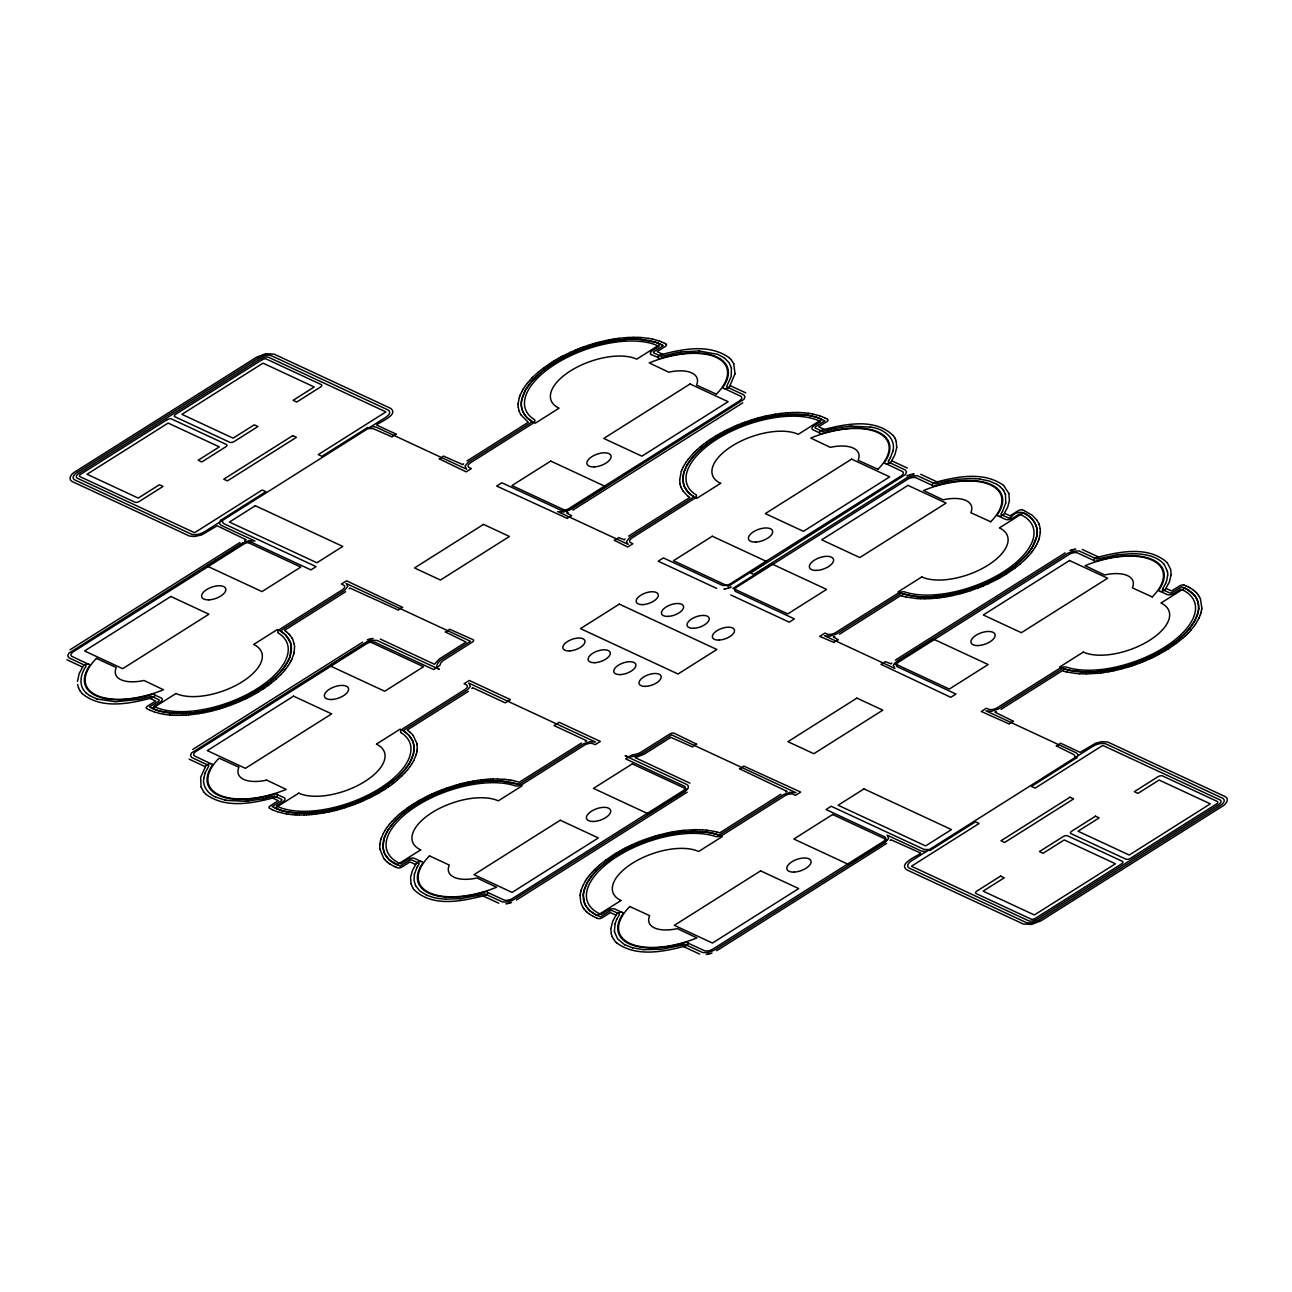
<?xml version="1.0" encoding="UTF-8"?>
<svg xmlns="http://www.w3.org/2000/svg" width="1292" height="1292" viewBox="0 0 1292 1292"><rect width="100%" height="100%" fill="white"/><g stroke="black" fill="none" stroke-linecap="round" stroke-linejoin="round"><path stroke-width="1.5" d="M1167.661 575.247L1167.629 573.034M77.472 681.401L79.135 673.649L83.172 666.107A3.585 1.696 -19.4 0 1 87.678 663.975A3.585 1.696 -19.4 0 1 89.503 665.816A65.472 30.943 -19.4 0 0 151.229 694.531A3.585 1.696 -19.4 0 1 154.846 695.225A3.585 1.696 -19.4 0 1 151.632 697.955C129.458 703.769 101.277 709.615 82.074 693.513M610.89 928.948L611.261 933.761M1171.085 574.617L1170.714 569.82M219.43 522.356L219.43 522.582A13.259 6.266 -19.4 0 0 221.74 525.586L254.976 541.041L248.871 540.654L241.733 543.367L68.799 653.268L67.765 655.868L68.977 657.838L85.66 665.655A2.213 1.05 -19.4 0 1 85.886 666.64C80.282 674.149 78.36 686.149 86.176 692.932M379.783 844.984L379.864 848.941M417.251 749.021L417.171 745.064M518.14 404.59L518.205 403.298M580.14 895.631L580.689 902.139L582.66 906.919M583.322 894.823L584.63 903.479M679.689 479.752L681.304 471.354M682.854 478.944L683.952 472.226L687.069 465.12M1040.286 532.788L1040.335 531.497M1077.916 755.755L1077.932 755.529A13.259 6.266 -19.4 0 0 1075.606 752.542L985.974 710.842L991.287 711.343L998.409 709.001L1061.216 669.385A2.213 1.05 -19.4 0 1 1064.043 668.82L1069.405 670.306M1198.653 608.742L1198.12 602.443L1196.247 597.857M1201.818 607.934L1200.462 598.971M1167.661 575.247L1166.724 580.479M410.581 877.688L411.034 883.696M896.729 447.63L896.26 441.622M1171.085 574.649L1169.454 581.788L1165.4 589.313A3.585 1.696 -19.4 0 1 1160.91 591.461A3.585 1.696 -19.4 0 1 1159.086 589.62A65.472 30.943 -19.4 0 0 1097.36 560.906A3.585 1.696 -19.4 0 1 1093.726 560.211A3.585 1.696 -19.4 0 1 1096.956 557.466C1119.211 551.684 1147.958 545.595 1166.934 562.391M379.8 844.92L379.929 843.611M417.106 750.41L417.235 749.085M518.205 403.233L519.287 397.645M580.156 895.566L580.286 894.242M583.322 894.807L583.984 890.786M1040.286 532.869L1039.204 538.441M1198.653 608.758L1197.991 612.796M1201.689 609.323L1201.818 608.015M610.938 928.286L612.796 921.115L616.575 914.252A3.585 1.696 -19.4 0 1 621.064 912.12A3.585 1.696 -19.4 0 1 622.889 913.961M896.713 447.662L894.872 454.849L891.092 461.696A3.585 1.696 -19.4 0 1 886.587 463.844A3.585 1.696 -19.4 0 1 884.762 462.003A65.472 30.943 -19.4 0 0 823.052 433.288A3.585 1.696 -19.4 0 1 819.419 432.594A3.585 1.696 -19.4 0 1 822.633 429.848C845.097 424.067 874.91 417.607 893.386 435.727M1009.423 500.731L1008.874 493.512M203.797 778.139C202.295 786.44 208.319 794.096 215.732 797.099M410.646 877.01L412.439 870.437L416.218 863.621A3.585 1.696 -19.4 0 1 420.707 861.473A3.585 1.696 -19.4 0 1 422.532 863.314A65.472 30.943 -19.4 0 0 484.258 892.029A3.585 1.696 -19.4 0 1 487.892 892.724A3.585 1.696 -19.4 0 1 484.662 895.453C462.165 901.267 432.4 907.695 413.908 889.574M735.035 373.759L733.727 363.682M1009.423 500.763L1007.647 507.304L1003.868 514.168A3.585 1.696 -19.4 0 1 999.362 516.299A3.585 1.696 -19.4 0 1 997.537 514.458A65.472 30.943 -19.4 0 0 935.812 485.744A3.585 1.696 -19.4 0 1 932.194 485.049A3.585 1.696 -19.4 0 1 935.408 482.32C957.178 476.538 983.955 471.176 1003.593 485.421M203.797 778.123L205.202 772.794M294.156 652.153L294.56 646.727M379.945 843.531L380.478 840.785M416.88 751.815L417.09 750.474M521.726 399.809C519.739 408.127 524.181 416.88 531.464 421.047A2.213 1.05 -19.4 0 1 530.867 422.645L468.205 462.245L465.007 466.024L466.638 469.238L377.022 427.539A13.259 6.266 -19.4 0 0 371.208 426.748L370.788 426.796M580.302 894.177L580.512 892.837M1036.765 536.277C1040.9 523.212 1022.101 502.976 1011.038 517.22A2.213 1.05 -19.4 0 1 1008.083 517.753L1001.381 514.636A2.213 1.05 -19.4 0 1 1001.155 513.651L1002.495 511.454M1201.463 610.728L1201.673 609.404M735.019 373.792L729.544 386.55A3.585 1.696 -19.4 0 1 725.054 388.682A3.585 1.696 -19.4 0 1 723.229 386.841A65.472 30.943 -19.4 0 0 661.504 358.126A3.585 1.696 -19.4 0 1 657.87 357.432L651.233 354.573M1005.774 502.959L1005.483 494.691M414.409 874.232L414.054 880.45L415.556 885.569M892.885 451.086C896.39 438.246 883.324 428.847 872.003 427.394M1005.774 502.976L1002.495 511.454M293.833 653.574L294.14 652.218M416.557 753.236L416.864 751.879M521.726 399.793L525.537 389.974L531.82 381.253M580.528 892.772L580.835 891.415M1036.749 536.293L1032.098 547.566M1201.14 612.15L1201.447 610.809M414.425 874.216L416.896 867.562M892.885 451.102L890.398 457.739M615.073 923.683L614.411 931.08M293.445 655.012L293.817 653.639M380.494 840.704L380.865 839.332M416.169 754.673L416.541 753.301M580.851 891.351L581.222 889.978M583.984 890.769L587.472 882.307M1197.991 612.812L1194.502 621.274M1200.753 613.587L1201.124 612.23M615.073 923.667L616.655 919.436M289.844 656.982L291.281 646.323M293.413 655.092L291.75 659.404M519.303 397.581L519.772 396.192M380.898 839.267L381.35 837.878M384.467 837.361L382.916 846.761M416.137 754.754L413.747 760.552M581.255 889.897L582.918 885.585M1038.72 539.894L1039.188 538.522M1200.268 615.04L1200.72 613.668M1166.531 581.093L1165.594 583.516M289.295 658.403L289.844 657.014M519.788 396.127L520.337 394.738M381.382 837.814L383.304 833.453M384.467 837.345L387.971 830.223M681.336 471.273L681.869 469.884M1038.154 541.364L1038.687 539.975M1200.236 615.121L1199.057 617.996M205.202 772.778L208.61 766.301A2.213 1.05 -19.4 0 0 208.383 765.316L191.765 757.532L190.489 755.578L191.474 752.978L366.976 641.704L372.5 640.186L377.151 640.477L439.264 669.337A13.808 6.525 -19.4 0 1 442.429 658.985L470.466 641.284L346.078 583.419L347.806 586.197L344.593 590.363L281.866 630.012A2.213 1.05 -19.4 0 0 281.252 631.61L283.723 633.371M288.681 659.824L289.295 658.419M520.369 394.658L521.71 391.767M681.901 469.803L683.258 466.913M1038.122 541.445L1036.782 544.336M1165.594 583.532L1162.897 588.474M616.655 919.436L619.288 914.784A2.213 1.05 -19.4 0 0 619.062 913.783L612.343 910.666A2.213 1.05 -19.4 0 0 609.404 911.199L600.538 916.787L595.887 914.801M288.665 659.841L283.303 668.497M291.023 660.906L291.701 659.485M582.967 885.504L585.357 881.096M1199.008 618.077L1195.633 623.988M416.912 867.562L417.574 866.334M890.398 457.756L889.364 459.613M290.199 662.392L290.975 660.971M521.758 391.686L522.517 390.265M409.919 762.345L413.408 753.882L414.118 747.244M413.698 760.633L412.035 763.556M383.336 833.372L385 830.449M683.29 466.832L685.923 462.407M1035.958 545.822L1036.733 544.4M417.574 866.318L418.931 864.138A2.213 1.05 -19.4 0 0 418.689 863.153L411.986 860.02A2.213 1.05 -19.4 0 0 409.047 860.553L400.132 866.173L389.522 860.084M290.151 662.473L288.342 665.412M522.566 390.184L523.422 388.763M409.063 763.798L409.903 762.361M687.086 465.104L692.124 457.869M587.489 882.291L592.527 875.039M1035.07 547.323L1035.926 545.902M1194.486 621.29L1189.447 628.526M889.348 459.613L888.379 461.179A2.213 1.05 -19.4 0 0 888.605 462.165L905.288 469.965L906.499 471.951L905.514 474.487L750.668 572.986L753.704 574.407L907.194 477.62L912.572 475.844L917.53 475.795L934.94 483.725A2.213 1.05 -19.4 0 0 936.765 483.692L941.626 482.368M523.47 388.682L525.44 385.727M409.047 763.814L404.864 769.612M411.986 763.637L410.016 766.592M385.048 830.368L387.035 827.429M387.988 830.191L394.706 821.486L402.216 814.315M585.405 881.015L586.342 879.577M1032.082 547.582L1029.062 551.926M1035.021 547.404L1033.051 550.36M1162.897 588.49L1162.687 588.797A2.213 1.05 -19.4 0 0 1162.913 589.782L1169.631 592.899A2.213 1.05 -19.4 0 0 1172.571 592.382L1181.469 586.762L1186.072 588.764M288.277 665.493L286.162 668.448M685.987 462.326L688.119 459.371M586.39 879.497L587.392 878.059M1194.583 625.506L1195.584 624.068M525.505 385.662L526.571 384.225M409.952 766.673L407.674 769.628M387.083 827.348L389.36 824.393M587.44 877.979L588.522 876.541M1031.92 551.878L1032.986 550.44M1194.535 625.586L1190.966 630.06M283.287 668.513L280.913 671.404M284.951 669.967L286.097 668.529M526.635 384.144L527.782 382.707M688.168 459.29L693.384 453.314M588.571 876.461L589.717 875.023M1029.046 551.942L1026.672 554.833M1030.709 553.396L1031.856 551.959M349.163 588.861L349.567 588.377A6.298 2.972 -19.4 0 0 349.841 588.005L398.356 610.082A7.187 3.392 -19.4 0 1 402.636 607.385L346.563 580.802L341.379 584.065L343.85 585.244A6.621 3.133 -19.4 0 1 342.477 589.701L280.025 629.156A5.604 2.649 -19.4 0 0 278.394 633.145M527.847 382.626L530.414 379.67M283.675 671.469L284.886 670.047M463.57 463.812L463.15 464.28A6.298 2.972 -19.4 0 0 462.891 464.652L443.382 456.06A7.187 3.392 -19.4 0 1 439.086 458.773L466.17 471.855L471.354 468.592L468.883 467.413A6.621 3.133 -19.4 0 1 470.24 462.956L532.692 423.501A5.604 2.649 -19.4 0 0 534.323 419.512M471.887 688.523L472.291 688.038A6.298 2.972 -19.4 0 0 472.565 687.667L505.253 702.88L510.421 699.602L469.287 680.464L464.103 683.726L466.573 684.905A6.621 3.133 -19.4 0 1 465.201 689.363L402.749 728.817A5.604 2.649 -19.4 0 0 401.118 732.806M404.848 769.628L398.017 776.847M407.61 769.709L405.042 772.648M692.141 457.836L698.972 450.633M625.102 538.958L624.698 539.442A6.298 2.972 -19.4 0 0 624.424 539.798L618.577 537.569A7.187 3.392 -19.4 0 1 614.281 540.282L627.718 547.017L632.886 543.738L630.431 542.559A6.621 3.133 -19.4 0 1 631.788 538.102L694.24 498.647A5.604 2.649 -19.4 0 0 695.871 494.658M389.425 824.312L391.993 821.357M589.782 874.942L592.35 872.003M592.543 875.023L596.436 870.679M891.803 663.022L891.399 663.507A6.298 2.972 -19.4 0 0 891.125 663.878L885.278 661.633A7.187 3.392 -19.4 0 1 880.982 664.346L950.799 697.309L955.967 694.046L897.116 666.64A6.621 3.133 -19.4 0 1 898.473 662.182L1069.421 554.252A6.621 3.133 -19.4 0 1 1077.35 552.847L1093.807 560.47M1030.645 553.477L1028.077 556.416M890.172 840.543L890.576 840.058A6.298 2.972 -19.4 0 0 890.85 839.703L920.663 853.043C919.985 855.239 897.407 863.153 906.79 869.823L1023.232 923.99L1031.581 924.442L1040.9 920.857L1222.038 806.483C1225.381 804.9 1230.162 799.134 1225.171 796.583L1107.777 742.044L1101.801 741.673L1095.648 743.207L1080.16 752.348L1060.474 743.142A7.187 3.392 -19.4 0 1 1056.194 745.855L1073.507 754.447A9.932 4.7 -19.4 0 1 1074.75 756.418L1074.75 756.563A3.311 1.567 -19.4 0 0 1077.14 757.548L1031.484 786.408L1035.15 788.104L1102.787 745.403L1220.229 799.99A6.621 3.133 -19.4 0 1 1218.873 804.448L1036.717 919.452A6.621 3.133 -19.4 0 1 1028.787 920.857L911.441 866.221L979.078 823.505L975.428 821.809L929.707 850.669A3.311 1.567 -19.4 0 0 927.543 849.506L927.285 849.522A9.932 4.7 -19.4 0 1 923.505 849.167L831.176 806.256L826.008 809.535L884.858 836.941A6.621 3.133 -19.4 0 1 883.486 841.399L712.538 949.329A6.621 3.133 -19.4 0 1 704.625 950.734L688.2 943.208M1189.431 628.558L1184.102 634.34M531.836 381.237L542.333 371.224M280.897 671.42L275.293 677.186M283.594 671.549L280.881 674.505M1026.656 554.849L1016.158 564.862M1189.625 631.578L1190.901 630.141M530.479 379.59L531.836 378.168M404.961 772.729L402.119 775.668M392.074 821.276L394.916 818.353M592.43 871.922L593.787 870.485M1026.656 557.934L1027.996 556.497M1188.188 633.08L1189.544 631.643M531.916 378.088L533.338 376.666M280.816 674.586L276.197 678.978M693.449 453.234L694.87 451.812M730.481 587.634L731.111 587.004L730.061 587.44M907.598 475.343L906.968 475.973L908.018 475.537M593.852 870.42L595.273 868.983M596.452 870.663C622.453 845.937 658.532 832.694 694.143 831.483M1025.154 559.436L1026.575 558.015M1186.702 634.582L1188.107 633.161M533.418 376.586L538.231 372.209M694.951 451.732L696.436 450.31M402.038 775.749L397.209 780.126M394.997 818.272L398.114 815.365M595.354 868.902L598.487 866.011M1025.073 559.517L1020.26 563.893M1184.086 634.356L1179.386 638.619M1185.135 636.084L1186.605 634.663M275.277 677.202L268.639 682.822M696.533 450.23L699.779 447.355M699.004 450.601C728.672 425.165 769.305 411.05 808.388 415.362M398.001 776.863C368.317 802.235 327.683 816.512 288.6 812.103M1183.488 637.57L1185.039 636.165M274.485 680.464L276.1 679.059M398.211 815.284L399.826 813.895M598.567 865.931L600.182 864.526M1183.407 637.65L1176.318 643.384M538.328 372.128L543.706 367.849M274.405 680.545L270.9 683.371M699.86 447.274L701.54 445.885M395.449 781.579L397.129 780.207M399.906 813.815L401.586 812.426M402.248 814.299L407.481 810.149M600.279 864.461L605.657 860.181M1020.163 563.974L1014.785 568.238M1179.37 638.636C1153.691 659.404 1120.778 671.097 1087.832 672.082M542.349 371.208L547.76 367.09M701.637 445.805L703.365 444.432M393.624 783.033L395.352 781.66M401.683 812.345L403.411 810.972M1016.126 564.879C991.239 584.259 960.004 595.402 928.544 596.888M268.607 682.854C237.098 705.448 195.593 719.838 156.946 710.293M269.011 684.808L270.803 683.452M703.462 444.367L707.192 441.589M391.734 784.47L393.527 783.113M403.508 810.892L407.238 808.13M543.819 367.784L549.714 363.666M267.073 686.23L268.914 684.889M389.796 785.891L391.637 784.551M407.513 810.116C431.253 793.013 460.033 782.807 489.232 780.982M605.754 860.101L613.748 854.626M1014.672 568.318L1006.678 573.793M1176.221 643.464L1168.21 648.939M547.792 367.073C571.839 350.439 600.683 340.474 629.931 339.198M265.07 687.619L266.976 686.294M707.305 441.509L709.195 440.184M387.794 787.28L389.7 785.956M407.351 808.049L409.241 806.725M263.019 689.007L264.973 687.699M709.308 440.12L711.246 438.812M385.743 788.669L387.697 787.361M409.338 806.644L411.292 805.352M687.118 792.238L516.396 900.056M549.811 363.585L551.813 362.309M262.906 689.072L258.755 691.688M711.359 438.731L715.51 436.115M383.643 790.026L385.63 788.734M411.405 805.271L413.392 803.995M69.978 649.811L239.876 542.543M467.09 460.905L528.267 422.29L520.741 414.651M660.438 344.189L636.714 359.16A49.71 23.498 -19.4 0 0 570.466 370.917A49.71 23.498 -19.4 0 0 559.081 408.191L535.356 423.162A80.088 37.839 -19.4 0 1 553.703 363.117A80.088 37.839 -19.4 0 1 660.438 344.189L657.418 342.929M345.626 591.752L284.466 630.367L286.566 631.885M192.702 749.473L362.584 642.205M572.857 510.114L742.755 402.846M628.639 536.067L689.799 497.452L687.715 495.934M468.35 691.414L407.19 730.028L408.111 730.642M522.097 784.486L584.727 744.967A6.621 3.133 -19.4 0 1 592.64 743.562L595.16 744.709L600.344 741.43L559.194 722.293L554.026 725.555L586.697 740.768A6.298 2.972 -19.4 0 0 586.083 740.962L585.26 741.253M839.558 634.194L900.718 595.564L901.994 595.967M895.324 660.131L1065.222 552.863M780.885 794.241L719.709 832.856L718.449 832.452M1001.09 709.34L1062.266 670.726L1063.526 671.113M716.753 950.702L886.635 843.434M551.926 362.228L553.961 360.969M381.479 791.35L383.53 790.09M413.505 803.915L415.556 802.655M1004.53 575.118L1006.565 573.858M613.861 854.561L615.913 853.301M1166.062 650.28L1168.097 649.004M554.074 360.904L556.174 359.66M256.559 693.013L258.642 691.769M715.623 436.05L717.706 434.806M379.283 792.658L381.366 791.431M415.669 802.59L417.752 801.347M581.416 743.062L519.352 782.209L512.504 780.465M1002.317 576.426L1004.401 575.198M616.026 853.221L620.354 850.701M1165.949 650.344L1159.328 654.123M556.287 359.58L558.419 358.368M254.314 694.288L256.446 693.077M717.819 434.742L719.951 433.531M377.038 793.95L379.17 792.739M417.865 801.282L419.997 800.055M1000.073 577.718L1002.204 576.507M558.532 358.304L560.696 357.109M720.08 433.45L724.57 431.043M252.021 695.548L254.201 694.353M376.925 794.015L372.419 796.437M420.126 799.99L424.616 797.568M997.779 578.977L999.96 577.782M620.483 850.637L622.647 849.442M560.825 357.044L563.021 355.881M249.695 696.776L251.908 695.613M995.454 580.205L997.666 579.042M622.76 849.377L624.973 848.214M1157.002 655.351L1159.199 654.188M563.15 355.817L570.224 352.377M724.699 430.979L726.928 429.832M247.337 697.971L249.566 696.84M370.061 797.632L372.29 796.502M424.745 797.503L426.974 796.373M995.341 580.269L988.267 583.709M625.102 848.15L627.331 847.019M1154.628 656.562L1156.873 655.415M727.057 429.768L734.227 426.425M244.931 699.15L247.208 698.035M369.932 797.697L362.761 801.04M427.103 796.308L429.38 795.21M627.46 846.954L629.737 845.84M1152.238 657.725L1154.515 656.611M244.802 699.198L240.037 701.378M429.509 795.145L431.819 794.063M629.866 845.792L632.176 844.71M1149.799 658.855L1152.109 657.789M570.353 352.328L575.182 350.213M431.948 794.015L434.273 792.965M988.138 583.774L983.309 585.874M632.305 844.645L637.117 842.546M1149.67 658.92L1144.857 661.036M734.357 426.376L736.715 425.359M237.55 702.444L239.908 701.443M360.274 802.106L362.632 801.105M434.403 792.917L436.761 791.899M575.311 350.164L577.685 349.179M736.844 425.31L741.769 423.34M237.421 702.509L232.495 704.479M357.755 803.139L360.145 802.17M436.89 791.851L439.28 790.865M980.789 586.907L983.18 585.938M637.263 842.481L639.637 841.512M1142.338 662.069L1144.712 661.084M577.831 349.131L580.221 348.178M355.219 804.141L357.626 803.188M439.409 790.817L441.816 789.88M978.254 587.908L980.66 586.956M639.766 841.463L642.172 840.511M1139.802 663.054L1142.209 662.118M580.366 348.129L582.773 347.225M741.899 423.292L744.321 422.387M229.944 705.432L232.366 704.528M352.668 805.094L355.09 804.189M978.125 587.957L970.55 590.654M441.945 789.816L444.367 788.911M642.302 840.462L647.292 838.637M1139.673 663.103L1134.683 664.928M582.918 347.177L587.941 345.432M244.608 540.217L245.432 539.927A6.298 2.972 -19.4 0 1 246.045 539.717L217.201 525.779L201.697 534.904L194.656 536.519L189.375 536.018L72.271 481.577C67.184 479.138 71.9 473.179 75.307 471.645L256.446 357.27L265.764 353.669L274.114 354.137L390.555 408.304C399.955 414.926 377.361 422.92 376.683 425.068L396.434 434.225A7.187 3.392 -19.4 0 0 392.138 436.938L373.856 428.944A9.932 4.7 -19.4 0 0 370.077 428.589L369.803 428.605A3.311 1.567 -19.4 0 1 367.639 427.49L321.934 456.302L318.268 454.606L385.904 411.906L268.558 357.254A6.621 3.133 -19.4 0 0 260.645 358.659L78.473 473.68A6.621 3.133 -19.4 0 0 77.116 478.121L194.575 532.708L262.195 490.007L265.861 491.703L220.221 520.563A3.311 1.567 -19.4 0 1 222.595 521.548A9.932 4.7 -19.4 0 0 223.839 523.664L316.072 566.623L310.904 569.885L251.988 542.511A6.621 3.133 -19.4 0 0 244.075 543.916L73.127 651.862A6.621 3.133 -19.4 0 0 71.771 656.32L87.985 663.975M744.45 422.322L752.073 419.755M568.109 512.44L567.301 512.73A6.298 2.972 -19.4 0 1 566.671 512.94L571.629 515.734A7.187 3.392 -19.4 0 0 567.35 518.447L496.645 486.034L501.829 482.772L560.728 510.146A6.621 3.133 -19.4 0 0 568.658 508.741L739.605 400.811A6.621 3.133 -19.4 0 0 740.962 396.353L724.747 388.698M367.332 639.879L368.155 639.588M229.815 705.48L224.792 707.225M908.421 475.391L909.245 475.101M728.833 587.892L729.657 587.602M352.538 805.142L344.916 807.726M1069.97 550.537L1070.777 550.247M834.81 636.52L833.986 636.811A6.298 2.972 -19.4 0 1 833.372 637.004L838.33 639.798A7.187 3.392 -19.4 0 0 834.034 642.512L819.726 636.342L824.91 633.08L827.429 634.211A6.621 3.133 -19.4 0 0 835.343 632.805L897.972 593.303A5.685 2.681 -19.4 0 1 905.078 592.027A76.777 36.273 -19.4 0 0 1005.854 570.24A76.777 36.273 -19.4 0 0 1020.551 514.555L1019.307 514.006L1012.734 518.157A5.588 2.649 -19.4 0 1 1005.499 519.384L999.055 516.315M444.496 788.863L446.935 787.991M996.358 711.666L995.534 711.957A6.298 2.972 -19.4 0 1 994.905 712.167L1013.542 721.307A7.187 3.392 -19.4 0 0 1009.246 724.021L981.274 711.488L986.442 708.226L988.961 709.373A6.621 3.133 -19.4 0 0 996.891 707.968L1059.505 668.448A5.685 2.681 -19.4 0 1 1066.627 667.173A76.777 36.273 -19.4 0 0 1167.403 645.386A76.777 36.273 -19.4 0 0 1182.083 589.717L1180.84 589.168L1174.396 593.238A5.588 2.649 -19.4 0 1 1167.047 594.53L1160.604 591.461M785.617 791.899L786.44 791.608A6.298 2.972 -19.4 0 1 787.07 791.415L739.444 768.772A7.187 3.392 -19.4 0 0 743.724 766.059L800.701 792.077L795.517 795.355L792.997 794.209A6.621 3.133 -19.4 0 0 785.084 795.614L722.47 835.133A5.685 2.681 -19.4 0 1 715.348 836.409A76.777 36.273 -19.4 0 0 614.572 858.179A76.777 36.273 -19.4 0 0 599.892 913.864L601.135 914.413L607.708 910.262A5.588 2.649 -19.4 0 1 614.927 909.035L621.371 912.104M510.825 902.688L511.648 902.397M711.198 953.318L712.005 953.028M447.08 787.942L454.719 785.488M1132.099 665.816L1134.537 664.976M647.437 838.589L649.876 837.765M588.07 345.384L590.525 344.593M222.192 708.064L224.663 707.273M967.966 591.494L970.421 590.702M1129.499 666.64L1131.953 665.848M650.021 837.717L652.476 836.925M590.67 344.56L593.125 343.801M752.202 419.706L754.673 418.947M368.559 639.443L369.383 639.201M909.649 474.955L910.472 474.713M219.592 708.856L222.062 708.113M727.606 588.28L728.43 588.022M1071.197 550.117L1072.021 549.859M965.35 592.285L967.821 591.542M342.315 808.517L344.786 807.775M1126.899 667.447L1129.37 666.688M652.605 836.877L655.076 836.134M509.597 903.076L510.421 902.817M709.954 953.706L710.778 953.464M593.27 343.753L595.741 343.042M754.803 418.915L757.274 418.204M216.991 709.615L219.462 708.904M962.75 593.044L965.221 592.334M339.715 809.277L342.186 808.566M454.849 785.439L457.32 784.728M1126.753 667.48L1121.682 668.901M655.206 836.086L657.676 835.375M682.047 945.195L683.662 944.727A2.213 1.05 -19.4 0 1 685.487 944.694L702.913 952.624L707.855 952.575L714.072 950.363L884.858 842.562L888.702 838.395L887.119 835.133L920.34 850.572A13.259 6.266 -19.4 0 0 926.138 851.363L926.558 851.331M682.031 945.195L661.779 949.232L643.287 949.652M595.87 343.01L598.341 342.332M757.419 418.156L759.89 417.494M214.375 710.325L216.846 709.647M960.134 593.755L962.605 593.076M337.099 809.987L339.57 809.309M457.465 784.696L459.936 784.034M657.822 835.343L660.293 834.664M827.768 430.171L823.989 431.221A2.213 1.05 -19.4 0 1 822.164 431.253L815.462 428.137A2.213 1.05 -19.4 0 1 815.963 426.473L824.861 420.853L815.672 416.993M269.22 797.293L273 796.243A2.213 1.05 -19.4 0 1 274.825 796.211L281.543 799.344A2.213 1.05 -19.4 0 1 281.026 800.992L272.127 806.612L281.317 810.472M827.784 430.171L831.014 429.364M269.204 797.293L265.974 798.101M478.444 895.421L483.305 894.08A2.213 1.05 -19.4 0 1 485.13 894.064L502.556 901.977L507.498 901.929L512.972 900.104L684.453 791.948L688.135 788.265L688.265 785.843L686.763 784.486L625.183 755.836A13.808 6.525 -19.4 0 0 643.594 752.574L671.63 734.873L796.001 792.723L789.88 792.351L783.566 794.58L720.758 834.196A2.213 1.05 -19.4 0 1 717.932 834.761L714.347 833.695M598.487 342.299L600.958 341.669M760.019 417.461L762.49 416.832M910.892 474.584L911.716 474.374M369.803 639.088L370.626 638.878M211.775 710.988L214.246 710.358M726.362 588.603L727.186 588.393M1072.441 549.746L1073.264 549.536M957.534 594.417L960.004 593.787M334.499 810.649L336.97 810.019M460.065 783.986L462.536 783.356M1121.537 668.933L1113.866 670.758M660.422 834.632L668.109 832.807M508.354 903.399L509.177 903.189M708.71 954.045L709.534 953.835M941.642 482.352L944.872 481.577M144.333 698.181L150.276 696.582A2.213 1.05 -19.4 0 1 152.101 696.549L158.819 699.683A2.213 1.05 -19.4 0 1 158.302 701.33L149.436 706.934L156.913 710.293M478.428 895.421L460.372 898.699M144.316 698.181L138.955 699.392M601.087 341.637L606.158 340.474M762.635 416.799L765.106 416.202M209.159 711.601L211.63 711.02M957.388 594.449L952.333 595.612M331.882 811.263L334.353 810.682M462.681 783.323L465.152 782.742M831.031 429.364L834.244 428.637M265.958 798.117L262.744 798.827M944.888 481.577L948.086 480.882M765.235 416.169L767.706 415.636M209.029 711.634L203.975 712.716M329.282 811.844L331.753 811.295M465.282 782.71L467.752 782.161M834.261 428.637L841.706 427.281M262.728 798.827L248.016 801.056M606.303 340.458L608.758 339.957M767.836 415.604L772.874 414.619M912.136 474.277L912.959 474.116M371.046 638.781L371.87 638.603M725.119 588.861L725.942 588.7M1073.684 549.439L1074.508 549.262M949.733 596.129L952.188 595.644M467.882 782.144L470.336 781.644M329.153 811.877L324.114 812.846M1111.282 671.291L1113.736 670.79M668.239 832.775L670.693 832.29M507.11 903.657L507.934 903.496M707.467 954.303L708.291 954.142M948.102 480.882L956.581 479.461M138.938 699.392L115.424 701.766L96.997 699.02M608.887 339.925L611.326 339.473M201.391 713.184L203.845 712.732M947.149 596.613L949.604 596.161M470.482 781.612L472.92 781.159M1108.697 671.775L1111.136 671.307M670.839 832.258L673.277 831.806M676.976 352.651L662.457 356.075A2.213 1.05 -19.4 0 1 660.616 356.108L653.913 352.991A2.213 1.05 -19.4 0 1 654.414 351.327L663.329 345.707L661.859 344.883M676.992 352.651L681.207 351.989M611.471 339.441L613.894 339.037M773.004 414.603L775.442 414.183M198.823 713.62L201.261 713.216M944.597 597.049L947.02 596.646M1108.568 671.792L1103.578 672.583M473.05 781.143L475.488 780.723M321.546 813.282L323.985 812.878M673.407 831.773L678.381 830.982M614.023 339.021L616.445 338.649M775.571 414.167L780.513 413.472M913.363 474.051L914.171 473.922M372.274 638.539L373.081 638.409M723.908 589.055L724.715 588.942M1074.912 549.197L1075.719 549.068M942.046 597.437L944.452 597.065M198.693 713.636L193.752 714.347M475.618 780.707L478.024 780.336M321.417 813.298L316.475 814.008M505.899 903.851L506.706 903.738M706.256 954.497L707.063 954.368M841.722 427.281L848.973 426.425M1117.063 554.752L1098.313 558.838A2.213 1.05 -19.4 0 1 1096.472 558.871L1079.062 550.941L1073.297 551.167L1067.903 553.218L897.165 660.987L893.273 665.186L894.872 668.465L824.441 635.696L829.755 636.197L836.877 633.839L899.668 594.223A2.213 1.05 -19.4 0 1 902.51 593.658L902.672 593.722M681.223 351.973L699.182 350.94M1117.079 554.752L1132.212 553.654M616.575 338.633L618.965 338.31M939.51 597.776L941.916 597.453M1101.059 672.922L1103.449 672.615M478.169 780.32L480.559 779.997M678.526 830.966L680.916 830.643M956.597 479.445L969.711 478.492M619.11 338.294L626.41 337.6M780.643 413.456L785.504 412.939M937.007 598.067L939.381 597.792M193.622 714.363L188.777 714.88M1098.555 673.213L1100.929 672.938M480.689 779.98L483.063 779.706M316.346 814.025L311.501 814.541M681.045 830.627L683.42 830.352M460.356 898.699L445.643 899.184M936.878 598.083L932.081 598.487M1098.426 673.229L1086.459 673.923M483.192 779.706L485.534 779.48M683.549 830.336L695.516 829.642M848.989 426.425L849.991 426.328M246.998 801.137L247.999 801.056M785.633 412.923L787.942 412.746M186.323 715.074L188.632 714.88M485.679 779.464L487.988 779.286M309.046 814.719L311.356 814.541M850.007 426.328L851.008 426.263M245.997 801.218L246.982 801.137M851.024 426.263L852.009 426.198M244.979 801.282L245.981 801.218M626.539 337.583L628.833 337.454M788.072 412.746L790.365 412.6M929.659 598.632L931.952 598.503M183.9 715.203L186.193 715.074M488.118 779.27L490.411 779.141M306.624 814.864L308.917 814.735M852.026 426.198L870.388 427.087M244.963 801.282L226.601 800.394M628.962 337.454L633.565 337.325M790.494 412.6L792.755 412.519M929.529 598.648L924.911 598.777M181.51 715.3L183.771 715.219M490.54 779.141L492.801 779.044M489.264 780.982L500.327 781.014M304.234 814.961L306.495 814.881M629.963 339.198L636.601 339.231M792.884 412.503L797.422 412.471M928.512 596.888L921.89 596.872M181.381 715.3L176.843 715.332M492.93 779.044L497.468 779.011M304.105 814.961L299.566 814.994M969.711 478.492L975.347 478.638M633.694 337.325L638.151 337.39M924.797 598.777L920.324 598.713M1085.603 672.066L1087.799 672.082M1086.33 673.923L1079.644 673.746M695.645 829.642L700.102 829.706M694.175 831.483L696.356 831.499M1132.228 553.654L1135.038 553.703M797.552 412.487L799.7 412.536M1085.587 672.066L1069.437 670.306M174.565 715.284L176.713 715.332M497.598 779.011L504.155 779.334M297.289 814.945L299.437 814.994M696.388 831.499L704.834 832M699.198 350.94L717.787 354.396M1135.054 553.703C1145.132 554.203 1156.372 556.012 1163.591 563.732M638.28 337.39L640.396 337.487M636.633 339.231L640.832 339.473M799.813 412.536L801.928 412.649M886.28 463.844L902.51 471.499A6.621 3.133 -19.4 0 1 901.138 475.957L730.19 583.887A6.621 3.133 -19.4 0 1 722.276 585.292L663.361 557.918L658.193 561.196L716.705 588.409M921.858 596.872L917.643 596.613M918.095 598.6L920.211 598.697M172.337 715.17L174.452 715.267M210.709 763.637L194.494 755.981A6.621 3.133 -19.4 0 1 195.851 751.524L366.799 643.577A6.621 3.133 -19.4 0 1 374.712 642.172L433.627 669.547L440.023 665.332A10.498 4.958 -19.4 0 1 443.479 660.357L472.291 642.14A3.311 1.567 -19.4 0 0 473.05 639.653L449.584 629.22A7.187 3.392 -19.4 0 1 445.288 631.933L466.041 642.059L439.442 658.904L434.387 664.233L380.3 639.072M700.216 829.722L702.331 829.819M295.06 814.832L297.176 814.929M421.014 861.473L414.57 858.389A5.588 2.649 -19.4 0 0 407.303 859.6L400.778 863.767L399.519 863.217A76.777 36.273 -19.4 0 1 414.215 807.532A76.777 36.273 -19.4 0 1 514.991 785.762A5.685 2.681 -19.4 0 0 522.178 784.519M445.627 899.184L438.586 898.505M975.363 478.638L979.788 479.041M640.509 337.503L642.576 337.648M802.041 412.649L804.108 412.794M915.915 598.438L917.982 598.6M1079.531 673.746L1075.315 673.39M170.156 715.009L172.224 715.17M500.359 781.014L517.559 784.115A2.213 1.05 -19.4 0 0 520.401 783.55L583.209 743.934L590.331 741.576L595.628 742.092L468.802 683.08L470.433 686.31L467.316 690.025L404.59 729.673A2.213 1.05 -19.4 0 0 403.976 731.272L408.498 734.857M702.444 829.819L706.659 830.175M292.88 814.671L294.947 814.832M643.271 949.652L632.579 947.811M642.689 337.648L648.826 338.407M640.864 339.473L655.787 342.364M804.238 412.81L808.34 413.262M917.627 596.613L913.589 596.177M915.802 598.438L905.757 596.936M170.043 715.009L165.925 714.557M504.268 779.334L506.303 779.544M290.732 814.477L292.767 814.671M1075.202 673.374L1067.289 672.082M506.416 779.544L508.386 779.787M706.772 830.191L714.686 831.483M704.867 832.016L706.837 832.258M288.649 814.218L290.619 814.461M979.804 479.041L989.317 481.028L996.972 484.387M808.453 413.279L810.375 413.553M913.573 596.161L902.704 593.722M163.89 714.25L165.812 714.541M508.499 779.803L510.421 780.093M706.869 832.258L710.697 832.888M286.614 813.912L288.536 814.202M438.569 898.505L433.741 897.569M648.939 338.423L652.735 339.166M810.488 413.569L812.361 413.908M808.421 415.362L815.656 416.993M163.793 714.234L159.982 713.507M510.518 780.11L512.407 780.449M288.568 812.103L281.333 810.488M284.644 813.556L286.517 813.895M870.388 427.087L872.003 427.394M226.601 800.394L224.986 800.071M812.458 413.925L819.693 415.798M710.713 832.888L714.331 833.695M284.531 813.54L277.296 811.683M224.986 800.071L215.732 797.099M652.831 339.182L658.145 340.636M905.644 596.904L902.074 595.983M1065.432 671.63L1067.192 672.066M714.783 831.515L716.543 831.935M159.885 713.475L154.572 712.021M433.724 897.569L426.667 895.227M1063.623 671.146L1065.335 671.614M716.64 831.967L718.352 832.436M632.563 947.811L624.601 944.678M1022.537 509.969L1022.295 509.888A3.311 1.567 -19.4 0 0 1018.241 510.679L1010.069 515.831L1004.482 513.231M1184.07 585.115L1183.843 585.034A3.311 1.567 -19.4 0 0 1179.774 585.825L1171.602 590.977L1166.03 588.393M598.034 918.499L598.164 918.547A3.311 1.567 -19.4 0 0 602.201 917.74L610.373 912.588L615.945 915.188M96.997 699.02L89.536 695.548M658.242 340.668L659.824 341.233M655.803 342.364L657.402 342.929M819.774 415.83L824.522 417.687M154.491 711.989L149.743 710.115M277.215 811.651L274.017 810.455M659.905 341.266L661.439 341.863M1022.618 510.001L1024.136 510.598M920.728 474.309L937.007 481.851M1184.166 585.147L1185.685 585.744M1082.276 549.471L1098.555 556.997M699.699 954.11L683.42 946.568M596.29 917.821L597.808 918.418M395.933 867.174L397.807 867.901A3.311 1.567 -19.4 0 0 401.828 867.093L410.016 861.942L415.588 864.542M717.787 354.396L724.231 357.819M661.52 341.895L664.443 343.252M1024.217 510.631L1032.324 515.314L1037.04 520.337M1185.765 585.777L1188.705 587.149M596.21 917.788L593.27 916.432M272.467 809.777L273.936 810.423M394.383 866.496L395.853 867.142M426.667 895.227L419.642 890.834L415.556 885.569M662.699 354.234L657.111 351.634L665.283 346.466A3.311 1.567 -19.4 0 0 666.123 344.189L665.929 344.06M730.158 385.614L745.791 392.881M824.231 429.38L818.66 426.78L826.815 421.628A3.311 1.567 -19.4 0 0 827.671 419.351L827.574 419.286M891.706 460.776L907.339 468.043M819.499 432.852L812.781 429.719A5.588 2.649 -19.4 0 1 814.138 425.633L820.582 421.563L819.386 420.982A76.777 36.273 -19.4 0 0 720.064 437.277A76.777 36.273 -19.4 0 0 695.613 494.561M932.275 485.324L915.802 477.685A6.621 3.133 -19.4 0 0 907.888 479.09L736.941 587.02A6.621 3.133 -19.4 0 0 735.584 591.478L794.435 618.9L789.25 622.163L730.755 594.95M154.814 695.064L161.484 698.084A5.588 2.649 -19.4 0 1 160.127 702.186L153.7 706.256L154.879 706.837A76.777 36.273 -19.4 0 0 254.201 690.526A76.777 36.273 -19.4 0 0 278.652 633.242M66.926 659.776L82.559 667.043M150.034 698.423L155.621 701.023L147.45 706.191A3.311 1.567 -19.4 0 0 146.594 708.468M266.717 780.142L286.21 789.412A64.616 30.54 -19.4 0 1 219.172 794.919A64.616 30.54 -19.4 0 1 219.059 758.178L238.923 767.222A33.059 15.617 -19.4 0 0 266.717 780.126M205.283 766.705L189.084 759.131M272.757 798.085L278.345 800.685L270.173 805.853A3.311 1.567 -19.4 0 0 269.317 808.13L272.386 809.745M483.063 895.937L498.696 903.205M824.603 417.72L827.397 419.173M660.438 344.189L661.827 344.883M149.662 710.083L146.868 708.63M394.318 866.464L390.184 864.203M1188.769 587.182L1190.093 587.908M1186.104 588.781L1193.986 594.74M664.524 343.301L665.848 344.027M689.896 783.146L635.228 757.661L644.191 754.157L670.871 737.361L692.496 746.938A7.187 3.392 -19.4 0 1 696.792 744.224L674.214 733.242A3.311 1.567 -19.4 0 0 669.789 734.018L640.929 752.219A10.498 4.958 -19.4 0 1 632.369 754.819L625.651 758.888L684.502 786.295A6.621 3.133 -19.4 0 1 683.129 790.752L512.181 898.683A6.621 3.133 -19.4 0 1 504.268 900.088L487.843 892.562M595.87 914.801L589.879 910.731L585.744 905.724M593.206 916.383L589.297 914.009M624.585 944.678L617.657 938.977L614.572 932.162M1190.174 587.957L1192.678 589.572M692.867 496.112L693.013 496.193A2.213 1.05 -19.4 0 1 692.415 497.808L629.672 537.456L626.458 541.623L628.187 544.384L557.74 511.616L563.861 512.003L570.983 509.29L743.982 399.341L744.951 396.741L743.74 394.819L727.057 387.019A2.213 1.05 -19.4 0 1 726.831 386.033L731.207 376.537L731.433 368.123M996.972 484.403L999.976 486.551M89.519 695.532L86.176 692.932M692.851 496.112L688.491 492.623M388.924 863.363L390.119 864.17M724.231 357.819L729.108 362.713L731.433 368.107M1192.742 589.62L1194.971 591.381M408.175 730.691L409.289 731.53M589.233 913.961L587.004 912.184M387.745 862.475L388.876 863.314M687.651 495.886L682.983 490.912M409.338 731.579L410.388 732.467M286.614 631.933L288.681 633.774M283.739 633.387L285.774 635.196M386.647 861.538L387.697 862.426M999.992 486.567L1002.77 489.442M729.286 357.803C709.631 343.575 682.903 348.888 661.1 354.702A3.585 1.696 -19.4 0 0 657.87 357.432M616.833 942.998C636.471 957.243 663.248 951.881 685.018 946.099A3.585 1.696 -19.4 0 0 688.248 943.37A3.585 1.696 -19.4 0 0 684.615 942.676A65.472 30.943 -19.4 0 1 622.889 913.961M1003.626 485.437L1008.874 493.479M729.302 357.819L731.078 359.612M616.801 942.982L615.46 941.658M205.686 794.079C225.196 808.937 252.457 803.398 274.356 797.616A3.585 1.696 -19.4 0 0 277.57 794.887A3.585 1.696 -19.4 0 0 273.952 794.192A65.472 30.943 -19.4 0 1 212.211 765.478A3.585 1.696 -19.4 0 0 210.402 763.637A3.585 1.696 -19.4 0 0 205.896 765.768L200.664 777.251L201.067 786.99M1195.019 591.445L1195.988 592.35M410.436 732.516L413.214 735.487M585.987 911.215L586.956 912.136M389.506 860.068L384.79 853.98L382.916 846.777M386.599 861.489L384.677 859.568M205.67 794.063L203.603 791.738M1196.037 592.414L1196.941 593.367M688.491 492.607L684.227 486.325L682.854 478.961M585.938 911.167L584.178 909.164M408.514 734.873L412.762 741.156L414.118 747.228M288.73 633.823L289.634 634.776M285.79 635.212L290.474 642.657M615.444 941.626L613.571 939.236M82.042 693.481L79.862 690.574M1163.608 563.732L1164.318 564.588M731.094 359.644L733.711 363.666M1196.973 593.416L1197.797 594.401M1193.986 594.756L1196.231 597.841M289.683 634.84L291.976 638.006M383.821 858.534L384.628 859.519M1167.354 562.892L1170.568 569.207M1164.318 564.604L1167.403 571.403M1002.77 489.442L1003.416 490.33M893.418 435.759L894.71 437.762M203.587 791.721L201.067 787.022M1197.846 594.465L1199.283 596.597M584.129 909.116L582.692 906.984M413.262 735.536L416.961 743.707M383.772 858.469L379.864 849.006M413.537 889.058L412.584 887.556M1003.432 490.346L1003.997 491.251M1037.088 520.385L1038.897 523.761M682.951 490.847L681.659 488.651M613.555 939.203L612.166 936.603M79.846 690.558L78.554 687.909M1003.997 491.267L1005.144 493.673M1199.315 596.646L1200.446 598.923M520.708 414.587L519.142 411.114M585.728 905.708L584.63 903.496M292.024 638.07L292.606 639.152M894.726 437.778L895.501 439.361M412.568 887.539L411.05 883.728M277.538 794.725L284.208 797.745A5.588 2.649 -19.4 0 1 282.851 801.847L276.423 805.917L277.602 806.499A76.777 36.273 -19.4 0 0 376.925 790.187A76.777 36.273 -19.4 0 0 401.376 732.903M681.126 487.472L681.643 488.586M292.638 639.217L294.237 644.046M895.501 439.377L896.26 441.589M612.15 936.571L611.261 933.793M1038.929 523.825L1039.349 524.972M680.674 486.277L681.11 487.423M78.537 687.877L77.649 684.469M1005.144 493.689L1005.483 494.691M1039.366 525.037L1040.205 528.767M680.303 485.033L680.658 486.212M519.109 411.05L518.286 407.319M290.474 642.673L291.281 646.307M680.028 483.773L680.286 484.968M1167.403 571.419L1167.629 573.018M614.572 932.162L614.411 931.096M680.012 483.692L679.689 479.817M416.977 743.772L417.171 745M294.253 644.11L294.56 646.662M1040.205 528.832L1040.351 531.432M518.27 407.255L518.14 404.671M534.081 419.415A76.777 36.273 -19.4 0 1 558.515 362.131A76.777 36.273 -19.4 0 1 657.838 345.82L659.033 346.401L652.589 350.471A5.588 2.649 -19.4 0 0 651.184 354.606M96.48 658.387L96.335 658.516A64.616 30.54 -19.4 0 0 96.448 695.258A64.616 30.54 -19.4 0 0 163.486 689.75L143.993 680.48A33.059 15.617 -19.4 0 1 116.248 667.544L96.48 658.387M716.382 394.141L696.533 385.097A33.059 15.617 -19.4 0 0 668.723 372.193L649.23 362.907A64.616 30.54 -19.4 0 1 716.269 357.399A64.616 30.54 -19.4 0 1 716.382 394.141M429.509 855.885L429.38 856.015A64.616 30.54 -19.4 0 0 429.493 892.756A64.616 30.54 -19.4 0 0 496.532 887.249L477.023 877.995A33.059 15.617 -19.4 0 1 449.277 865.059L429.509 855.885M877.93 469.303L858.066 460.259A33.059 15.617 -19.4 0 0 830.272 447.355L810.778 438.053A64.616 30.54 -19.4 0 1 877.817 432.545A64.616 30.54 -19.4 0 1 877.93 469.303M990.706 521.758L970.841 512.714A33.059 15.617 -19.4 0 0 943.047 499.81L923.554 490.524A64.616 30.54 -19.4 0 1 990.593 485.017A64.616 30.54 -19.4 0 1 990.706 521.758M629.866 906.532L629.737 906.661A64.616 30.54 -19.4 0 0 629.85 943.402A64.616 30.54 -19.4 0 0 696.889 937.895L677.379 928.625A33.059 15.617 -19.4 0 1 649.634 915.689L629.866 906.532M1152.238 596.92L1132.39 587.876A33.059 15.617 -19.4 0 0 1104.579 574.956L1085.086 565.67A64.616 30.54 -19.4 0 1 1152.125 560.163A64.616 30.54 -19.4 0 1 1152.238 596.92M258.287 358.11L77.132 472.484A9.948 4.7 -19.4 0 0 74.855 479.946L191.297 534.113A9.948 4.7 -19.4 0 0 204.54 531.755L385.694 417.381A9.948 4.7 -19.4 0 0 387.971 409.935L271.53 355.768A9.948 4.7 -19.4 0 0 258.287 358.11M167.056 419.722L80.798 474.196A3.311 1.567 -19.4 0 0 80.039 476.683L134.901 502.2A3.311 1.567 -19.4 0 0 139.31 501.425L163.034 486.438L159.384 484.742L138.244 498.082L87.032 474.261L168.121 423.065L219.333 446.887L198.193 460.227L201.859 461.938L225.567 446.951A3.311 1.567 -19.4 0 0 226.326 444.464L171.465 418.947A3.311 1.567 -19.4 0 0 167.056 419.722M261.937 359.822L175.68 414.28A3.311 1.567 -19.4 0 0 174.921 416.767L229.782 442.284A3.311 1.567 -19.4 0 0 234.207 441.509L257.916 426.538L254.266 424.826L233.125 438.166L181.93 414.344L263.003 363.149L314.214 386.97L293.074 400.326L296.74 402.022L320.464 387.051A3.311 1.567 -19.4 0 0 321.224 384.564L266.362 359.031A3.311 1.567 -19.4 0 0 261.937 359.822M292.735 435.63L223.726 479.203L227.392 480.899L296.401 437.326L292.735 435.63M255.315 505.721L229.427 522.065L316.911 562.763L342.784 546.419L255.315 505.721M245.932 541.558L207.108 566.074L261.969 591.591L300.794 567.075L245.932 541.558M170.835 596.484L84.578 650.958L122.675 668.675L208.933 614.217L170.835 596.484M176.019 693.497L152.294 708.468A80.088 37.839 -19.4 0 0 259.03 689.54L259.046 689.54A80.088 37.839 -19.4 0 0 277.376 629.495L253.652 644.482A49.71 23.498 -19.4 0 1 242.266 681.74A49.71 23.498 -19.4 0 1 176.019 693.497M550.747 461.066L511.939 485.582L566.8 511.099L605.609 486.6L550.747 461.066M690.041 383.982L603.784 438.44L641.882 456.173L728.139 401.699L690.041 383.982M483.531 524.39L414.522 567.963L440.443 580.027L509.452 536.455L483.531 524.39M368.656 641.22L329.831 665.735L384.693 691.252L423.518 666.737L368.656 641.22M293.559 696.146L207.301 750.62L245.399 768.336L331.656 713.878L293.559 696.146M720.613 483.337L696.889 498.308A80.088 37.839 -19.4 0 1 715.235 438.263A80.088 37.839 -19.4 0 1 821.97 419.335L798.246 434.322A49.71 23.498 -19.4 0 0 731.999 446.063A49.71 23.498 -19.4 0 0 720.613 483.337M298.743 793.159L275.018 808.13A80.088 37.839 -19.4 0 0 381.754 789.202L381.77 789.202A80.088 37.839 -19.4 0 0 400.1 729.156L376.376 744.144A49.71 23.498 -19.4 0 1 364.99 781.402A49.71 23.498 -19.4 0 1 298.743 793.159M712.296 536.228L673.471 560.728L728.333 586.261L767.157 561.745L712.296 536.228M619.32 604.123L580.496 628.623L678.025 674.004L716.85 649.488L619.32 604.123M851.589 459.128L765.332 513.602L803.43 531.319L889.687 476.861L851.589 459.128M771.728 563.877L732.903 588.377L787.765 613.91L826.589 589.394L771.728 563.877M907.969 485.372L821.712 539.83L859.81 557.563L946.083 503.089L907.969 485.372M420.659 849.878L396.935 864.849A80.088 37.839 -19.4 0 1 415.281 804.803A80.088 37.839 -19.4 0 1 522.016 785.875L498.292 800.862A49.71 23.498 -19.4 0 0 432.045 812.603A49.71 23.498 -19.4 0 0 420.659 849.878M921.777 576.926L898.053 591.898A80.088 37.839 -19.4 0 0 1004.788 572.97L1004.805 572.97A80.088 37.839 -19.4 0 0 1023.135 512.924L999.41 527.911A49.71 23.498 -19.4 0 1 988.025 565.169A49.71 23.498 -19.4 0 1 921.777 576.926M632.305 763.879L593.48 788.378L648.342 813.912L687.166 789.396L632.305 763.879M560.26 820.226L474.002 874.684L512.1 892.417L598.357 837.943L560.26 820.226M933.26 639.023L894.452 663.539L949.313 689.056L988.138 664.54L933.26 639.023M1069.518 560.518L983.26 614.976L1021.358 632.709L1107.615 578.235L1069.518 560.518M856.919 698.1L787.91 741.673L813.815 753.721L882.824 710.148L856.919 698.1M621.016 900.508L597.292 915.495A80.088 37.839 -19.4 0 1 615.638 855.449A80.088 37.839 -19.4 0 1 722.373 836.522L698.649 851.493A49.71 23.498 -19.4 0 0 632.402 863.25A49.71 23.498 -19.4 0 0 621.016 900.508M863.993 788.895L838.104 805.223L925.589 845.921L951.461 829.577L863.993 788.895M1083.326 652.072L1059.601 667.06A80.088 37.839 -19.4 0 0 1166.337 648.132A80.088 37.839 -19.4 0 0 1184.683 588.086L1160.959 603.057A49.71 23.498 -19.4 0 1 1149.573 640.331A49.71 23.498 -19.4 0 1 1083.326 652.072M832.662 814.509L793.837 839.025L848.699 864.542L887.523 840.042L832.662 814.509M760.617 870.873L674.359 925.33L712.457 943.047L798.714 888.589L760.617 870.873M1092.806 746.356L911.668 860.73A9.948 4.7 -19.4 0 0 909.39 868.176L1025.816 922.343A9.948 4.7 -19.4 0 0 1039.075 920.001L1220.213 805.627A9.948 4.7 -19.4 0 0 1222.49 798.165L1106.065 743.998A9.948 4.7 -19.4 0 0 1092.806 746.356M1069.97 797.212L1000.961 840.785L1004.611 842.481L1073.62 798.908L1069.97 797.212M1000.606 876.089L976.881 891.076A3.311 1.567 -19.4 0 0 976.122 893.563L1031 919.08A3.311 1.567 -19.4 0 0 1035.409 918.305L1121.666 863.831A3.311 1.567 -19.4 0 0 1122.425 861.344L1067.563 835.827A3.311 1.567 -19.4 0 0 1063.154 836.602L1039.43 851.589L1043.08 853.285L1064.22 839.945L1115.432 863.767L1034.343 914.962L983.131 891.141L1004.272 877.801L1000.606 876.089M1095.503 816.189L1071.779 831.16A3.311 1.567 -19.4 0 0 1071.02 833.647L1125.881 859.164A3.311 1.567 -19.4 0 0 1130.29 858.389L1216.563 803.931A3.311 1.567 -19.4 0 0 1217.322 801.444L1162.461 775.911A3.311 1.567 -19.4 0 0 1158.036 776.702L1134.311 791.673L1137.977 793.385L1159.102 780.029L1210.313 803.85L1129.224 855.046L1078.029 831.224L1099.153 817.884L1095.503 816.189M645.806 686.359A11.596 5.475 -19.4 0 0 661.116 676.297A11.596 5.475 -19.4 0 0 643.416 677.137A11.596 5.475 -19.4 0 0 645.806 686.359M719.127 640.057A11.596 5.475 -19.4 0 0 734.437 629.995A11.596 5.475 -19.4 0 0 716.737 630.851A11.596 5.475 -19.4 0 0 719.127 640.057M620.499 674.586A11.596 5.475 -19.4 0 0 635.826 664.524A11.596 5.475 -19.4 0 0 618.125 665.38A11.596 5.475 -19.4 0 0 620.499 674.586M693.82 628.3A11.596 5.475 -19.4 0 0 709.147 618.222A11.596 5.475 -19.4 0 0 691.446 619.078A11.596 5.475 -19.4 0 0 693.82 628.3M594.901 662.683A11.596 5.475 -19.4 0 0 610.212 652.605A11.596 5.475 -19.4 0 0 592.511 653.461A11.596 5.475 -19.4 0 0 594.901 662.683M668.222 616.381A11.596 5.475 -19.4 0 0 683.533 606.319A11.596 5.475 -19.4 0 0 665.848 607.159A11.596 5.475 -19.4 0 0 668.222 616.381M569.611 650.91A11.596 5.475 -19.4 0 0 584.921 640.848A11.596 5.475 -19.4 0 0 567.22 641.688A11.596 5.475 -19.4 0 0 569.611 650.91M642.932 604.608A11.596 5.475 -19.4 0 0 658.242 594.546A11.596 5.475 -19.4 0 0 640.541 595.402A11.596 5.475 -19.4 0 0 642.932 604.608M816.77 570.418A12.71 6.008 -19.4 0 0 833.534 559.388A12.71 6.008 -19.4 0 0 814.154 560.324A12.71 6.008 -19.4 0 0 816.77 570.418M978.302 645.564A12.71 6.008 -19.4 0 0 995.082 634.534A12.71 6.008 -19.4 0 0 975.702 635.47A12.71 6.008 -19.4 0 0 978.302 645.564M593.868 821.454A12.71 6.008 -19.4 0 0 610.648 810.423A12.71 6.008 -19.4 0 0 591.252 811.344A12.71 6.008 -19.4 0 0 593.868 821.454M794.225 872.084A12.71 6.008 -19.4 0 0 811.005 861.07A12.71 6.008 -19.4 0 0 791.608 861.99A12.71 6.008 -19.4 0 0 794.225 872.084M755.804 542.059A12.71 6.008 -19.4 0 0 772.584 531.028A12.71 6.008 -19.4 0 0 753.188 531.965A12.71 6.008 -19.4 0 0 755.804 542.059M594.255 466.897A12.71 6.008 -19.4 0 0 611.035 455.882A12.71 6.008 -19.4 0 0 591.655 456.803A12.71 6.008 -19.4 0 0 594.255 466.897M331.737 699.505A12.71 6.008 -19.4 0 0 348.517 688.475A12.71 6.008 -19.4 0 0 329.137 689.411A12.71 6.008 -19.4 0 0 331.737 699.505M209.013 599.843A12.71 6.008 -19.4 0 0 225.793 588.813A12.71 6.008 -19.4 0 0 206.413 589.75A12.71 6.008 -19.4 0 0 209.013 599.843"/></g></svg>
